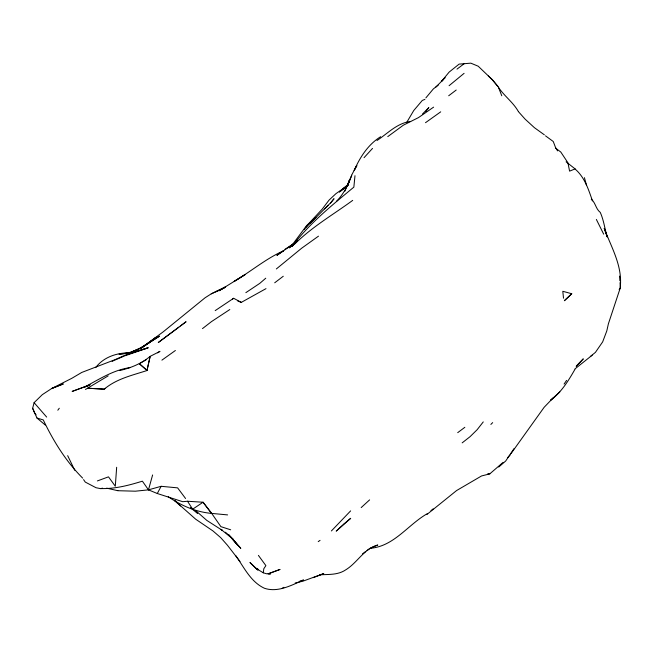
<?xml version="1.0" encoding="UTF-8"?>
<svg xmlns="http://www.w3.org/2000/svg" width="653" height="653" viewBox="0 0 653 653"><rect width="100%" height="100%" fill="white"/><g stroke="black" fill="none" stroke-linecap="round" stroke-linejoin="round"><path stroke-width="0.98" d="M116.658 467.279L115.303 486.24L108.488 476.845L97.395 480.926M354.987 175.706L353.853 187.133C331.773 205.434 309.277 223.546 291.858 246.614L294.74 243.773M268.105 573.742L270.448 573.946L266.465 573.75L263.29 572.803L263.796 568.755L265.885 565.62L258.4 555.385M119.858 370.512C130.82 367.941 141.456 363.672 150.157 356.358L146.982 370.488L150.157 356.358L159.977 351.355L157.577 352.849M36.086 414.777L34.78 413.398L32.65 408.28L34.103 402.672L42.314 394.657L51.628 388.551L71.871 378.283L81.747 372.447L114.944 359.705L125.507 355.003L148.288 347.723L136.836 351.273M117.997 490.713L135.342 491.195L148.468 489.856L152.614 474.96M347.314 186.644L349.747 179.297L344.898 191.166M347.323 186.366L349.747 179.297M347.38 186.325L351.706 175.216C348.204 184.668 343.764 193.965 336.581 201.206M356.44 166.466L356.873 165.593L354.212 170.4C360.023 157.136 368.129 144.509 380.642 136.706M619.207 289.606L620.35 287.369L620.015 282.676M351.485 175.461L356.097 166.629M101.305 488.566C115.377 488.926 129.065 485.285 142.387 481.171L148.468 489.856L157.283 493.505L161.136 486.305L177.616 487.864L185.566 498.5M619.354 289.524L620.26 287.949L608.408 323.766L606.792 330.94L602.662 341.878L595.414 352.375L590.304 356.53M406.933 122.046L413.741 110.537L422.303 100.423L424.915 99.37M574.942 369.345C568.379 380.764 561.4 392.322 550.569 400.24L559.809 391.971M498.704 467.042L505.683 461.018L514.017 448.635M564.078 384.062L566.6 380.389M292.324 244.777L306.714 225.456L315.897 217.514L309.751 223.742L330.785 202.659L334.026 198.708L330.426 203.263M571.75 293.744L564.404 300.674L571.75 293.744L562.804 291.295L563.515 298.217M304.331 229.456L308.355 224.003L322.296 209.025L329.039 200.12L335.969 193.639L346.188 186.595L339.397 191.917L348.514 184.089M511.111 453.468L544.137 407.301L553.058 398.012M57.815 410.223L59.292 408.239M425.854 97.909L433.372 88.89L438.196 85.168M425.772 111.581L428.841 107.598L422.507 113.981M483.261 421.903L477.131 429.723L470.054 436.677L462.169 442.865M306.184 227.252L309.506 223.881M577.236 365.109L576.191 366.357L583.3 358.848L577.913 364.415M364.039 157.691L372.528 148.394M347.527 185.468L339.625 191.835L348.669 184.097M95.665 367.631C103.721 356.905 116.952 352.775 129.914 352.759M350.628 510.883L331.398 530.954M507.642 457.655L510.181 454.945M435.494 87.42L443.167 79.699M490.876 424.426L492.672 422.622M445.207 77.699L441.363 81.568L449.109 72.124L459.116 64.116L470.837 63.161L478.225 66.222L491.88 79.307L498.37 87.102L501.773 95.771M324.59 208.878L328.035 205.401M294.976 243.806C312.183 226.779 333.275 214.576 352.702 200.373M361.182 507.585L369.606 499.88M503.112 462.365L489.774 473.874L481.547 475.955L456.594 490.55L426.793 514.588M449.076 85.698L464.095 73.34M265.755 278.219L259.78 283.369L245.855 292.658M346.694 186.26L347.902 185.232M592.214 355.199L574.958 368.904M297.548 240.802L289.238 247.871L295.172 242.916M276.35 268.946L301.662 248.213L318.484 236.166M427.331 513.65C407.79 524.792 394.045 546.479 370.031 548.316L367.019 550.487M430.964 510.662L433.135 508.875M149.072 342.76L140.64 348.588L155.887 337.405L149.072 342.76L158.067 336.581L140.656 348.106L131.122 352.179L140.656 348.106L159.544 336.124L149.439 342.45M202.487 328.606L211.507 321.594L229.815 309.538M232.574 299.107L233.635 298.282L241.316 302.372L265.983 288.642M178.857 327.202L158.263 342.531L186.072 321.725L180.416 326.018M448.693 95.762L456.202 90.032M274.701 282.79L283.271 276.252M387.76 136.632L403.35 125.188L418.467 117.613L433.6 107.141M362.439 553.956L365.492 551.638M456.986 69.128L464.356 63.578M457.712 432.653L464.838 427.307M284.977 249.34L296.38 241.847L276.896 255.339L283.622 250.752C265.795 258.719 250.948 271.501 234.198 281.353L245.267 274.505L219.073 290.765L225.669 286.847L211.246 293.85L205.091 297.768L163.242 331.806L140.526 348.571M425.503 122.691L440.71 111.834M146.982 370.488L139.301 363.648L147.129 370.488C132.216 375.361 116.561 378.707 104.211 389.18L87.657 388.241L85.453 389.425M175.396 350.498L161.911 360.146M215.188 310.624L233.635 298.282M377.01 140.493C387.8 133.408 397.155 123.025 410.655 121.434M318.223 541.631L320.052 540.366M105.362 388.355L104.186 389.123L87.559 388.2L108.202 375.85M150.492 341.78C141.064 348.147 130.731 353.934 119.034 354.146L126.943 353.134M282.161 588.337L283.884 587.316M140.526 363.003L146.272 359.705M112.104 361.419L113.818 360.513M215.841 291.818L224.42 287.679L211.246 293.85M313.334 577.636L323.766 573.579L302.837 581.211L295.18 582.982M370.888 547.949L377.761 545.002C363.827 548.838 357.42 562.764 345.682 569.873C337.903 575.146 328.639 574.305 319.741 574.795M114.74 360.121L123.017 356.62M123.931 356.228L124.413 356.032M90.253 384.748L72.132 391.416L89.159 385.188M102.39 488.101L100.929 488.689L96.032 487.734L85.249 482.069L83.576 479.596M268.685 573.709L280.064 569.424L269.028 573.407M125.294 355.705L147.513 348.041M89.567 385.335L84.147 387.221L84.612 387.025C99.248 379.262 113.385 369.941 130.094 367.598M299.8 581.178L303.555 579.986C291.499 585.259 277.868 592.785 264.432 588.263C250.589 581.839 244.026 567.286 235.627 555.45M161.136 486.305L148.468 489.856M227.611 514.907L210.103 513.25C194.969 511.625 180.718 505.3 168.254 496.737M230.68 529.803L220.877 526.645L211.058 512.491L203.059 502.23L187.533 501.251L182.742 501.708L157.283 493.505M487.799 473.76L489.774 473.874M106.643 488.15L117.809 490.697M32.65 408.28L36.984 418.042L43.269 419.92C53.407 441.11 65.994 461.5 82.653 478.11M237.814 301.066L241.316 302.372M258.4 569.408L255.747 568.224L249.952 562.486L257.902 570.069L255.747 568.224L263.29 572.803M566.102 161.838L575.489 169.209M544.341 134.812L534.432 127.694L525.118 119.148L518.702 111.965M545.508 135.84L553.254 141.505L555.491 147.39L557.58 150.892M555.483 148.027L560.805 152.059L567.914 162.76L569.587 171.135L574.999 168.956C584.704 177.232 588.475 189.435 592.475 200.904M190.415 507.544L197.671 513.593M36.984 418.042L45.294 425.046M174.849 500.737L195.663 519.184L212.984 530.954L220.73 537.664L227.464 545.271L239.994 561.49M195.606 510.54L206.813 520.408L222.534 530.497L221.016 529.412L231.325 537.705L240.728 548.267L231.325 537.705L225.432 532.219M34.103 402.672L46.657 417.063M174.686 500.582L180.506 505.969M228.787 535.362L233.66 539.917L228.885 534.889M488.338 75.977L492.737 80.123L497.986 86.474M591.308 199.181C595.585 202.724 595.756 208.984 600.27 212.405C603.796 220.29 604.751 228.762 607.2 236.941L604.205 228.321C611.33 247.365 622.554 265.804 620.285 286.985M228.852 534.978L237.366 544.896L232.59 538.766M498.484 87.363C504.32 96.154 513.234 102.325 518.409 111.598M211.262 513.136L203.059 502.23L192.643 509.201L187.533 501.251M596.352 219.432L603.674 234.158M67.675 455.663L74.736 470.266M584.419 177.673L586.459 185.019M619.55 276.097L619.885 280.79M344.294 523.649L336.205 531.134L350.694 518.311L344.294 523.649M52.281 388.249L51.628 388.551L63.308 383.948L52.281 388.249"/></g></svg>
